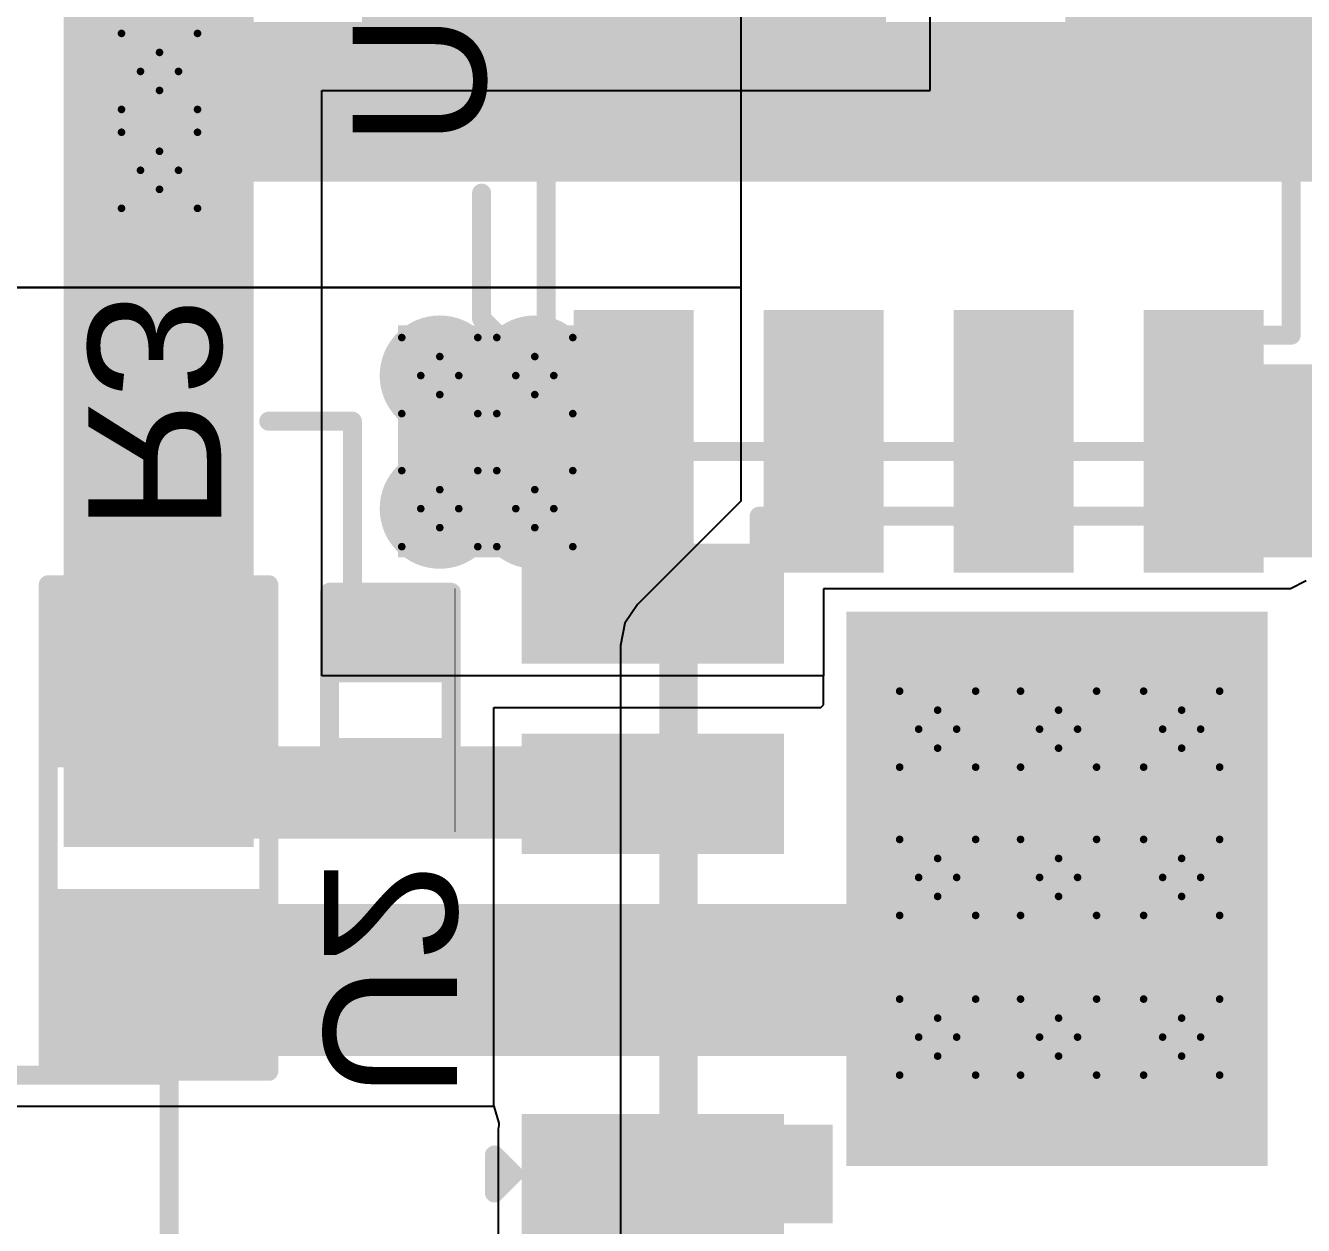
# Model space of a CAD drawing. Header units: inches. Extents: x -0.8 to 12, y -0.1 to 3.7.
# Drawn here: x 0.75 to 1.0862, y 0.7085 to 1.0241 of the extents above; entities that cross this region are included whole.
import ezdxf

# ---------------------------------------------------------------- set-up
doc = ezdxf.new("R2010")
doc.units = ezdxf.units.IN
doc.header["$MEASUREMENT"] = 0
for name, color, linetype in [('Bottom Layer', 5, 'Continuous'), ('Bottom Overlay', 54, 'Continuous'), ('Bottom Paste', 16, 'Continuous'), ('Bottom Solder', 6, 'Continuous'), ('Drill Drawing', 1, 'Continuous'), ('Top Layer', 1, 'Continuous'), ('Top Overlay', 2, 'Continuous'), ('Top Paste', 8, 'Continuous'), ('Top Solder', 216, 'Continuous'), ('Via Holes', 16, 'Continuous')]:
    doc.layers.add(name, color=color, linetype=linetype)
doc.styles.add('Arial', font='', dxfattribs={"height": 0.2})
doc.styles.get('Arial').set_extended_font_data('Arial')

# ---------------------------------------------------------------- blocks, each defined once
blk = doc.blocks.new('SOIC_8_3')
at = {"layer": 'Top Layer'}
for points in [[(-0.07579, 0.08681), (-0.07579, 0.06319), (-0.13681, 0.06319), (-0.13681, 0.08681)], [(0.13681, 0.08681), (0.13681, 0.06319), (0.07579, 0.06319), (0.07579, 0.08681)], [(-0.07579, 0.03681), (-0.07579, 0.01319), (-0.13681, 0.01319), (-0.13681, 0.03681)], [(0.13681, 0.03681), (0.13681, 0.01319), (0.07579, 0.01319), (0.07579, 0.03681)], [(-0.07579, -0.01319), (-0.07579, -0.03681), (-0.13681, -0.03681), (-0.13681, -0.01319)], [(0.13681, -0.01319), (0.13681, -0.03681), (0.07579, -0.03681), (0.07579, -0.01319)], [(-0.07579, -0.06319), (-0.07579, -0.08681), (-0.13681, -0.08681), (-0.13681, -0.06319)], [(0.13681, -0.06319), (0.13681, -0.08681), (0.07579, -0.08681), (0.07579, -0.06319)]]:
    blk.add_hatch(color=1, dxfattribs=at).paths.add_polyline_path(points)
at = {"layer": 'Top Overlay'}
blk.add_hatch(color=2, dxfattribs=at).paths.add_polyline_path([(-0.072, 0.06202), (-0.059, 0.06202), (-0.059, 0.08802), (-0.072, 0.08802)])
at = {"layer": 'Top Paste'}
for points in [[(-0.07579, 0.08681), (-0.07579, 0.06319), (-0.13681, 0.06319), (-0.13681, 0.08681)], [(0.13681, 0.08681), (0.13681, 0.06319), (0.07579, 0.06319), (0.07579, 0.08681)], [(-0.07579, 0.03681), (-0.07579, 0.01319), (-0.13681, 0.01319), (-0.13681, 0.03681)], [(0.13681, 0.03681), (0.13681, 0.01319), (0.07579, 0.01319), (0.07579, 0.03681)], [(-0.07579, -0.01319), (-0.07579, -0.03681), (-0.13681, -0.03681), (-0.13681, -0.01319)], [(0.13681, -0.01319), (0.13681, -0.03681), (0.07579, -0.03681), (0.07579, -0.01319)], [(-0.07579, -0.06319), (-0.07579, -0.08681), (-0.13681, -0.08681), (-0.13681, -0.06319)], [(0.13681, -0.06319), (0.13681, -0.08681), (0.07579, -0.08681), (0.07579, -0.06319)]]:
    blk.add_hatch(color=8, dxfattribs=at).paths.add_polyline_path(points)
at = {"layer": 'Top Solder'}
for points in [[(-0.07179, 0.09081), (-0.07179, 0.05919), (-0.14081, 0.05919), (-0.14081, 0.09081)], [(0.14081, 0.09081), (0.14081, 0.05919), (0.07179, 0.05919), (0.07179, 0.09081)], [(-0.07179, 0.04081), (-0.07179, 0.00919), (-0.14081, 0.00919), (-0.14081, 0.04081)], [(0.14081, 0.04081), (0.14081, 0.00919), (0.07179, 0.00919), (0.07179, 0.04081)], [(-0.07179, -0.00919), (-0.07179, -0.04081), (-0.14081, -0.04081), (-0.14081, -0.00919)], [(0.14081, -0.00919), (0.14081, -0.04081), (0.07179, -0.04081), (0.07179, -0.00919)], [(-0.07179, -0.05919), (-0.07179, -0.09081), (-0.14081, -0.09081), (-0.14081, -0.05919)], [(0.14081, -0.05919), (0.14081, -0.09081), (0.07179, -0.09081), (0.07179, -0.05919)]]:
    blk.add_hatch(color=216, dxfattribs=at).paths.add_polyline_path(points)
at = {"layer": 'Top Overlay', "const_width": 0.005}
for points in [[(0.07837, 0.098), (-0.07837, 0.098)], [(-0.07837, 0.091), (-0.07837, 0.098)], [(0.07837, 0.091), (0.07837, 0.098)], [(-0.148, 0.07), (-0.148, 0.08)], [(-0.143, 0.075), (-0.148, 0.08)], [(-0.148, 0.07), (-0.143, 0.075)], [(-0.07837, -0.098), (-0.07837, -0.091)], [(0.07837, -0.098), (0.07837, -0.091)], [(0.07837, -0.098), (-0.07837, -0.098)]]:
    blk.add_lwpolyline(points, dxfattribs=at)
at = {"layer": 'Top Overlay', "const_width": 0.0025}
for points in [[(-0.07962, 0.098, 1), (-0.07712, 0.098, 1)], [(-0.07962, 0.098, 1), (-0.07712, 0.098, 1)], [(0.07712, 0.098, 1), (0.07962, 0.098, 1)], [(0.07712, 0.098, 1), (0.07962, 0.098, 1)], [(-0.07962, 0.091, 1), (-0.07712, 0.091, 1)], [(0.07712, 0.091, 1), (0.07962, 0.091, 1)], [(-0.14925, 0.08, 1), (-0.14675, 0.08, 1)], [(-0.14925, 0.08, 1), (-0.14675, 0.08, 1)], [(-0.14425, 0.075, 1), (-0.14175, 0.075, 1)], [(-0.14425, 0.075, 1), (-0.14175, 0.075, 1)], [(-0.14925, 0.07, 1), (-0.14675, 0.07, 1)], [(-0.14925, 0.07, 1), (-0.14675, 0.07, 1)], [(-0.07962, -0.091, 1), (-0.07712, -0.091, 1)], [(0.07712, -0.091, 1), (0.07962, -0.091, 1)], [(-0.07962, -0.098, 1), (-0.07712, -0.098, 1)], [(-0.07962, -0.098, 1), (-0.07712, -0.098, 1)], [(0.07712, -0.098, 1), (0.07962, -0.098, 1)], [(0.07712, -0.098, 1), (0.07962, -0.098, 1)]]:
    blk.add_lwpolyline(points, format="xyb", close=True, dxfattribs=at)
blk = doc.blocks.new('VMMC0571J150MV_B_6')
at = {"layer": 'Bottom Layer'}
for points in [[(-0.02756, 0.01969), (-0.02756, -0.01969), (-0.15748, -0.01969), (-0.15748, 0.01969)], [(0.15748, 0.01969), (0.15748, -0.01969), (0.02756, -0.01969), (0.02756, 0.01969)]]:
    blk.add_hatch(color=5, dxfattribs=at).paths.add_polyline_path(points)
at = {"layer": 'Bottom Paste'}
for points in [[(-0.02756, 0.01969), (-0.02756, -0.01969), (-0.15748, -0.01969), (-0.15748, 0.01969)], [(0.15748, 0.01969), (0.15748, -0.01969), (0.02756, -0.01969), (0.02756, 0.01969)]]:
    blk.add_hatch(color=16, dxfattribs=at).paths.add_polyline_path(points)
at = {"layer": 'Bottom Solder'}
for points in [[(-0.02356, 0.02369), (-0.02356, -0.02369), (-0.16148, -0.02369), (-0.16148, 0.02369)], [(0.16148, 0.02369), (0.16148, -0.02369), (0.02356, -0.02369), (0.02356, 0.02369)]]:
    blk.add_hatch(color=6, dxfattribs=at).paths.add_polyline_path(points)
at = {"layer": 'Bottom Overlay', "const_width": 0.005}
for points in [[(-0.13, 0.097), (-0.095, 0.132)], [(-0.095, 0.132), (0.131, 0.132)], [(0.131, 0.053), (0.131, 0.132)], [(-0.13, 0.064), (-0.13, 0.097)], [(-0.14001, -0.05293), (-0.14001, -0.02931)], [(-0.15182, -0.04112), (-0.1282, -0.04112)], [(-0.14001, -0.05293), (-0.14001, -0.04112)], [(0.131, -0.132), (0.131, -0.053)], [(-0.13, -0.097), (-0.13, -0.064)], [(-0.13, -0.097), (-0.095, -0.132)], [(-0.095, -0.132), (0.131, -0.132)]]:
    blk.add_lwpolyline(points, dxfattribs=at)
at = {"layer": 'Bottom Overlay', "const_width": 0.0025}
for points in [[(-0.09625, 0.132, 1), (-0.09375, 0.132, 1)], [(-0.09625, 0.132, 1), (-0.09375, 0.132, 1)], [(0.12975, 0.132, 1), (0.13225, 0.132, 1)], [(0.12975, 0.132, 1), (0.13225, 0.132, 1)], [(-0.13125, 0.097, 1), (-0.12875, 0.097, 1)], [(-0.13125, 0.097, 1), (-0.12875, 0.097, 1)], [(-0.13125, 0.064, 1), (-0.12875, 0.064, 1)], [(0.12975, 0.053, 1), (0.13225, 0.053, 1)], [(-0.14126, -0.02931, 1), (-0.13876, -0.02931, 1)], [(-0.15307, -0.04112, 1), (-0.15057, -0.04112, 1)], [(-0.14126, -0.04112, 1), (-0.13876, -0.04112, 1)], [(-0.12945, -0.04112, 1), (-0.12695, -0.04112, 1)], [(-0.14126, -0.05293, 1), (-0.13876, -0.05293, 1)], [(-0.14126, -0.05293, 1), (-0.13876, -0.05293, 1)], [(0.12975, -0.053, 1), (0.13225, -0.053, 1)], [(-0.13125, -0.064, 1), (-0.12875, -0.064, 1)], [(-0.13125, -0.097, 1), (-0.12875, -0.097, 1)], [(-0.13125, -0.097, 1), (-0.12875, -0.097, 1)], [(-0.09625, -0.132, 1), (-0.09375, -0.132, 1)], [(-0.09625, -0.132, 1), (-0.09375, -0.132, 1)], [(0.12975, -0.132, 1), (0.13225, -0.132, 1)], [(0.12975, -0.132, 1), (0.13225, -0.132, 1)]]:
    blk.add_lwpolyline(points, format="xyb", close=True, dxfattribs=at)
blk = doc.blocks.new('8_SOIC_EP_B_19')
at = {"layer": 'Bottom Layer'}
for points in [[(-0.13681, 0.06319), (-0.13681, 0.08681), (-0.07579, 0.08681), (-0.07579, 0.06319)], [(0.07579, 0.06319), (0.07579, 0.08681), (0.13681, 0.08681), (0.13681, 0.06319)], [(-0.05144, -0.06894), (-0.05144, 0.06894), (0.05144, 0.06894), (0.05144, -0.06894)], [(-0.13681, 0.01319), (-0.13681, 0.03681), (-0.07579, 0.03681), (-0.07579, 0.01319)], [(0.07579, 0.01319), (0.07579, 0.03681), (0.13681, 0.03681), (0.13681, 0.01319)], [(-0.13681, -0.03681), (-0.13681, -0.01319), (-0.07579, -0.01319), (-0.07579, -0.03681)], [(0.07579, -0.03681), (0.07579, -0.01319), (0.13681, -0.01319), (0.13681, -0.03681)], [(-0.13681, -0.08681), (-0.13681, -0.06319), (-0.07579, -0.06319), (-0.07579, -0.08681)], [(0.07579, -0.08681), (0.07579, -0.06319), (0.13681, -0.06319), (0.13681, -0.08681)]]:
    blk.add_hatch(color=5, dxfattribs=at).paths.add_polyline_path(points)
at = {"layer": 'Bottom Overlay'}
blk.add_hatch(color=54, dxfattribs=at).paths.add_polyline_path([(-0.072, -0.088), (-0.059, -0.088), (-0.059, -0.062), (-0.072, -0.062)])
at = {"layer": 'Bottom Paste'}
for points in [[(-0.13681, 0.06319), (-0.13681, 0.08681), (-0.07579, 0.08681), (-0.07579, 0.06319)], [(0.07579, 0.06319), (0.07579, 0.08681), (0.13681, 0.08681), (0.13681, 0.06319)], [(-0.05144, -0.06894), (-0.05144, 0.06894), (0.05144, 0.06894), (0.05144, -0.06894)], [(-0.13681, 0.01319), (-0.13681, 0.03681), (-0.07579, 0.03681), (-0.07579, 0.01319)], [(0.07579, 0.01319), (0.07579, 0.03681), (0.13681, 0.03681), (0.13681, 0.01319)], [(-0.13681, -0.03681), (-0.13681, -0.01319), (-0.07579, -0.01319), (-0.07579, -0.03681)], [(0.07579, -0.03681), (0.07579, -0.01319), (0.13681, -0.01319), (0.13681, -0.03681)], [(-0.13681, -0.08681), (-0.13681, -0.06319), (-0.07579, -0.06319), (-0.07579, -0.08681)], [(0.07579, -0.08681), (0.07579, -0.06319), (0.13681, -0.06319), (0.13681, -0.08681)]]:
    blk.add_hatch(color=16, dxfattribs=at).paths.add_polyline_path(points)
at = {"layer": 'Bottom Solder'}
for points in [[(-0.14081, 0.05919), (-0.14081, 0.09081), (-0.07179, 0.09081), (-0.07179, 0.05919)], [(0.07179, 0.05919), (0.07179, 0.09081), (0.14081, 0.09081), (0.14081, 0.05919)], [(-0.05544, -0.07294), (-0.05544, 0.07294), (0.05544, 0.07294), (0.05544, -0.07294)], [(-0.14081, 0.00919), (-0.14081, 0.04081), (-0.07179, 0.04081), (-0.07179, 0.00919)], [(0.07179, 0.00919), (0.07179, 0.04081), (0.14081, 0.04081), (0.14081, 0.00919)], [(-0.14081, -0.04081), (-0.14081, -0.00919), (-0.07179, -0.00919), (-0.07179, -0.04081)], [(0.07179, -0.04081), (0.07179, -0.00919), (0.14081, -0.00919), (0.14081, -0.04081)], [(-0.14081, -0.09081), (-0.14081, -0.05919), (-0.07179, -0.05919), (-0.07179, -0.09081)], [(0.07179, -0.09081), (0.07179, -0.05919), (0.14081, -0.05919), (0.14081, -0.09081)]]:
    blk.add_hatch(color=6, dxfattribs=at).paths.add_polyline_path(points)
at = {"layer": 'Bottom Overlay', "const_width": 0.005}
for points in [[(-0.07837, 0.098), (0.07837, 0.098)], [(-0.07837, 0.091), (-0.07837, 0.098)], [(0.07837, 0.091), (0.07837, 0.098)], [(-0.148, -0.08), (-0.148, -0.07)], [(-0.148, -0.07), (-0.143, -0.075)], [(-0.148, -0.08), (-0.143, -0.075)], [(-0.07837, -0.098), (-0.07837, -0.091)], [(0.07837, -0.098), (0.07837, -0.091)], [(-0.07837, -0.098), (0.07837, -0.098)]]:
    blk.add_lwpolyline(points, dxfattribs=at)
at = {"layer": 'Bottom Overlay', "const_width": 0.0025}
for points in [[(-0.07962, 0.098, 1), (-0.07712, 0.098, 1)], [(-0.07962, 0.098, 1), (-0.07712, 0.098, 1)], [(0.07712, 0.098, 1), (0.07962, 0.098, 1)], [(0.07712, 0.098, 1), (0.07962, 0.098, 1)], [(-0.07962, 0.091, 1), (-0.07712, 0.091, 1)], [(0.07712, 0.091, 1), (0.07962, 0.091, 1)], [(-0.14925, -0.07, 1), (-0.14675, -0.07, 1)], [(-0.14925, -0.07, 1), (-0.14675, -0.07, 1)], [(-0.14425, -0.075, 1), (-0.14175, -0.075, 1)], [(-0.14425, -0.075, 1), (-0.14175, -0.075, 1)], [(-0.14925, -0.08, 1), (-0.14675, -0.08, 1)], [(-0.14925, -0.08, 1), (-0.14675, -0.08, 1)], [(-0.07962, -0.091, 1), (-0.07712, -0.091, 1)], [(0.07712, -0.091, 1), (0.07962, -0.091, 1)], [(-0.07962, -0.098, 1), (-0.07712, -0.098, 1)], [(-0.07962, -0.098, 1), (-0.07712, -0.098, 1)], [(0.07712, -0.098, 1), (0.07962, -0.098, 1)], [(0.07712, -0.098, 1), (0.07962, -0.098, 1)]]:
    blk.add_lwpolyline(points, format="xyb", close=True, dxfattribs=at)
blk = doc.blocks.new('RES_0805_B_48')
at = {"layer": 'Bottom Layer'}
for points in [[(-0.06, 0.025), (-0.02, 0.025), (-0.02, -0.025), (-0.06, -0.025)], [(0.02, 0.025), (0.06, 0.025), (0.06, -0.025), (0.02, -0.025)]]:
    blk.add_hatch(color=5, dxfattribs=at).paths.add_polyline_path(points)
at = {"layer": 'Bottom Paste'}
for points in [[(-0.06, 0.025), (-0.02, 0.025), (-0.02, -0.025), (-0.06, -0.025)], [(0.02, 0.025), (0.06, 0.025), (0.06, -0.025), (0.02, -0.025)]]:
    blk.add_hatch(color=16, dxfattribs=at).paths.add_polyline_path(points)
at = {"layer": 'Bottom Solder'}
for points in [[(-0.064, 0.029), (-0.016, 0.029), (-0.016, -0.029), (-0.064, -0.029)], [(0.016, 0.029), (0.064, 0.029), (0.064, -0.029), (0.016, -0.029)]]:
    blk.add_hatch(color=6, dxfattribs=at).paths.add_polyline_path(points)
at = {"layer": 'Bottom Overlay', "const_width": 0.005}
for points in [[(-0.064, 0.029), (0.064, 0.029)], [(-0.064, 0.029), (-0.064, -0.029)], [(0.064, 0.029), (0.064, -0.029)], [(-0.064, -0.029), (0.064, -0.029)]]:
    blk.add_lwpolyline(points, dxfattribs=at)
at = {"layer": 'Bottom Overlay', "const_width": 0.0025}
for points in [[(-0.06525, 0.029, 1), (-0.06275, 0.029, 1)], [(-0.06525, 0.029, 1), (-0.06275, 0.029, 1)], [(0.06275, 0.029, 1), (0.06525, 0.029, 1)], [(0.06275, 0.029, 1), (0.06525, 0.029, 1)], [(-0.06525, -0.029, 1), (-0.06275, -0.029, 1)], [(-0.06525, -0.029, 1), (-0.06275, -0.029, 1)], [(0.06275, -0.029, 1), (0.06525, -0.029, 1)], [(0.06275, -0.029, 1), (0.06525, -0.029, 1)]]:
    blk.add_lwpolyline(points, format="xyb", close=True, dxfattribs=at)
blk = doc.blocks.new('RES_0402_B_49')
at = {"layer": 'Bottom Layer'}
for points in [[(-0.0095, 0.0125), (-0.0095, -0.0125), (-0.0275, -0.0125), (-0.0275, 0.0125)], [(0.0275, 0.0125), (0.0275, -0.0125), (0.0095, -0.0125), (0.0095, 0.0125)]]:
    blk.add_hatch(color=5, dxfattribs=at).paths.add_polyline_path(points)
at = {"layer": 'Bottom Paste'}
for points in [[(-0.0095, 0.0125), (-0.0095, -0.0125), (-0.0275, -0.0125), (-0.0275, 0.0125)], [(0.0275, 0.0125), (0.0275, -0.0125), (0.0095, -0.0125), (0.0095, 0.0125)]]:
    blk.add_hatch(color=16, dxfattribs=at).paths.add_polyline_path(points)
at = {"layer": 'Bottom Solder'}
for points in [[(-0.00733, 0.01467), (-0.00733, -0.01467), (-0.02967, -0.01467), (-0.02967, 0.01467)], [(0.02967, 0.01467), (0.02967, -0.01467), (0.00733, -0.01467), (0.00733, 0.01467)]]:
    blk.add_hatch(color=6, dxfattribs=at).paths.add_polyline_path(points)
at = {"layer": 'Bottom Overlay'}
for points, const_width in [([(-0.031, -0.016), (-0.031, 0.016)], 0.005), ([(0.031, 0.016), (-0.031, 0.016)], 0.005), ([(0.032, 0.017), (-0.032, 0.017)], 0.000127), ([(0.031, -0.016), (0.031, 0.016)], 0.005), ([(0.031, -0.016), (-0.031, -0.016)], 0.005)]:
    blk.add_lwpolyline(points, dxfattribs=dict(at, const_width=const_width))
for points, const_width in [([(-0.03225, 0.016, 1), (-0.02975, 0.016, 1)], 0.0025), ([(-0.03225, 0.016, 1), (-0.02975, 0.016, 1)], 0.0025), ([(-0.03203, 0.017, 1), (-0.03197, 0.017, 1)], 0.0000635), ([(0.02975, 0.016, 1), (0.03225, 0.016, 1)], 0.0025), ([(0.02975, 0.016, 1), (0.03225, 0.016, 1)], 0.0025), ([(0.03197, 0.017, 1), (0.03203, 0.017, 1)], 0.0000635), ([(-0.03225, -0.016, 1), (-0.02975, -0.016, 1)], 0.0025), ([(-0.03225, -0.016, 1), (-0.02975, -0.016, 1)], 0.0025), ([(0.02975, -0.016, 1), (0.03225, -0.016, 1)], 0.0025), ([(0.02975, -0.016, 1), (0.03225, -0.016, 1)], 0.0025)]:
    blk.add_lwpolyline(points, format="xyb", close=True, dxfattribs=dict(at, const_width=const_width))

msp = doc.modelspace()

# ---------------------------------------------------------------- hatches: boundary and pattern name
at = {"layer": 'Bottom Layer'}
for points in [[(0.76, 0.808), (0.81, 0.808), (0.81, 1.101), (0.76, 1.101)], [(0.76, 0.81019), (0.9456, 0.81019), (0.9456, 0.8345), (0.76, 0.8345)], [(0.76, 0.753), (1.07283, 0.753), (1.07283, 0.793), (0.76, 0.793)], [(0.88458, 0.51776), (0.9456, 0.51776), (0.9456, 0.73381), (0.88458, 0.73381)]]:
    msp.add_hatch(color=5, dxfattribs=at).paths.add_polyline_path(points)
h = msp.add_hatch(color=5, dxfattribs=at)
edge = h.paths.add_edge_path()
edge.add_arc((0.78526, 1.012), 0.01181, 0, 360)
h = msp.add_hatch(color=5, dxfattribs=at)
edge = h.paths.add_edge_path()
edge.add_arc((0.78526, 0.986), 0.01181, 0, 360)
h = msp.add_hatch(color=5, dxfattribs=at)
edge = h.paths.add_edge_path()
edge.add_arc((0.859, 0.932), 0.01181, 0, 360)
h = msp.add_hatch(color=5, dxfattribs=at)
edge = h.paths.add_edge_path()
edge.add_arc((0.884, 0.932), 0.01181, 0, 360)
h = msp.add_hatch(color=5, dxfattribs=at)
edge = h.paths.add_edge_path()
edge.add_arc((0.859, 0.897), 0.01181, 0, 360)
h = msp.add_hatch(color=5, dxfattribs=at)
edge = h.paths.add_edge_path()
edge.add_arc((0.884, 0.897), 0.01181, 0, 360)
h = msp.add_hatch(color=5, dxfattribs=at)
edge = h.paths.add_edge_path()
edge.add_arc((0.99, 0.839), 0.01181, 0, 360)
h = msp.add_hatch(color=5, dxfattribs=at)
edge = h.paths.add_edge_path()
edge.add_arc((1.02181, 0.839), 0.01181, 0, 360)
h = msp.add_hatch(color=5, dxfattribs=at)
edge = h.paths.add_edge_path()
edge.add_arc((1.05419, 0.839), 0.01181, 0, 360)
h = msp.add_hatch(color=5, dxfattribs=at)
edge = h.paths.add_edge_path()
edge.add_arc((0.99, 0.8), 0.01181, 0, 360)
h = msp.add_hatch(color=5, dxfattribs=at)
edge = h.paths.add_edge_path()
edge.add_arc((1.02181, 0.8), 0.01181, 0, 360)
h = msp.add_hatch(color=5, dxfattribs=at)
edge = h.paths.add_edge_path()
edge.add_arc((1.05419, 0.8), 0.01181, 0, 360)
h = msp.add_hatch(color=5, dxfattribs=at)
edge = h.paths.add_edge_path()
edge.add_arc((0.99, 0.758), 0.01181, 0, 360)
h = msp.add_hatch(color=5, dxfattribs=at)
edge = h.paths.add_edge_path()
edge.add_arc((1.02181, 0.758), 0.01181, 0, 360)
h = msp.add_hatch(color=5, dxfattribs=at)
edge = h.paths.add_edge_path()
edge.add_arc((1.05419, 0.758), 0.01181, 0, 360)
at = {"layer": 'Bottom Solder'}
h = msp.add_hatch(color=6, dxfattribs=at)
edge = h.paths.add_edge_path()
edge.add_arc((0.78526, 1.012), 0.01581, 0, 360)
h = msp.add_hatch(color=6, dxfattribs=at)
edge = h.paths.add_edge_path()
edge.add_arc((0.78526, 0.986), 0.01581, 0, 360)
h = msp.add_hatch(color=6, dxfattribs=at)
edge = h.paths.add_edge_path()
edge.add_arc((0.859, 0.932), 0.01581, 0, 360)
h = msp.add_hatch(color=6, dxfattribs=at)
edge = h.paths.add_edge_path()
edge.add_arc((0.884, 0.932), 0.01581, 0, 360)
h = msp.add_hatch(color=6, dxfattribs=at)
edge = h.paths.add_edge_path()
edge.add_arc((0.859, 0.897), 0.01581, 0, 360)
h = msp.add_hatch(color=6, dxfattribs=at)
edge = h.paths.add_edge_path()
edge.add_arc((0.884, 0.897), 0.01581, 0, 360)
h = msp.add_hatch(color=6, dxfattribs=at)
edge = h.paths.add_edge_path()
edge.add_arc((0.99, 0.839), 0.01581, 0, 360)
h = msp.add_hatch(color=6, dxfattribs=at)
edge = h.paths.add_edge_path()
edge.add_arc((1.02181, 0.839), 0.01581, 0, 360)
h = msp.add_hatch(color=6, dxfattribs=at)
edge = h.paths.add_edge_path()
edge.add_arc((1.05419, 0.839), 0.01581, 0, 360)
h = msp.add_hatch(color=6, dxfattribs=at)
edge = h.paths.add_edge_path()
edge.add_arc((0.99, 0.8), 0.01581, 0, 360)
h = msp.add_hatch(color=6, dxfattribs=at)
edge = h.paths.add_edge_path()
edge.add_arc((1.02181, 0.8), 0.01581, 0, 360)
h = msp.add_hatch(color=6, dxfattribs=at)
edge = h.paths.add_edge_path()
edge.add_arc((1.05419, 0.8), 0.01581, 0, 360)
h = msp.add_hatch(color=6, dxfattribs=at)
edge = h.paths.add_edge_path()
edge.add_arc((0.99, 0.758), 0.01581, 0, 360)
h = msp.add_hatch(color=6, dxfattribs=at)
edge = h.paths.add_edge_path()
edge.add_arc((1.02181, 0.758), 0.01581, 0, 360)
h = msp.add_hatch(color=6, dxfattribs=at)
edge = h.paths.add_edge_path()
edge.add_arc((1.05419, 0.758), 0.01581, 0, 360)
at = {"layer": 'Top Layer'}
for points in [[(0.7603, 0.967), (0.81, 0.967), (0.81, 1.025), (0.7603, 1.025)], [(0.7603, 0.983), (1.22246, 0.983), (1.22246, 1.025), (0.7603, 1.025)], [(0.848, 0.88419), (0.92181, 0.88419), (0.92181, 0.94521), (0.848, 0.94521)], [(1.04819, 0.88419), (1.22246, 0.88419), (1.22246, 0.935), (1.04819, 0.935)], [(0.96995, 0.72806), (1.07283, 0.72806), (1.07283, 0.86594), (0.96995, 0.86594)]]:
    msp.add_hatch(color=1, dxfattribs=at).paths.add_polyline_path(points)
h = msp.add_hatch(color=1, dxfattribs=at)
edge = h.paths.add_edge_path()
edge.add_arc((0.78526, 1.012), 0.01181, 0, 360)
h = msp.add_hatch(color=1, dxfattribs=at)
edge = h.paths.add_edge_path()
edge.add_arc((0.78526, 0.986), 0.01181, 0, 360)
h = msp.add_hatch(color=1, dxfattribs=at)
edge = h.paths.add_edge_path()
edge.add_arc((0.859, 0.932), 0.01181, 0, 360)
h = msp.add_hatch(color=1, dxfattribs=at)
edge = h.paths.add_edge_path()
edge.add_arc((0.884, 0.932), 0.01181, 0, 360)
h = msp.add_hatch(color=1, dxfattribs=at)
edge = h.paths.add_edge_path()
edge.add_arc((0.859, 0.897), 0.01181, 0, 360)
h = msp.add_hatch(color=1, dxfattribs=at)
edge = h.paths.add_edge_path()
edge.add_arc((0.884, 0.897), 0.01181, 0, 360)
h = msp.add_hatch(color=1, dxfattribs=at)
edge = h.paths.add_edge_path()
edge.add_arc((0.99, 0.839), 0.01181, 0, 360)
h = msp.add_hatch(color=1, dxfattribs=at)
edge = h.paths.add_edge_path()
edge.add_arc((1.02181, 0.839), 0.01181, 0, 360)
h = msp.add_hatch(color=1, dxfattribs=at)
edge = h.paths.add_edge_path()
edge.add_arc((1.05419, 0.839), 0.01181, 0, 360)
h = msp.add_hatch(color=1, dxfattribs=at)
edge = h.paths.add_edge_path()
edge.add_arc((0.99, 0.8), 0.01181, 0, 360)
h = msp.add_hatch(color=1, dxfattribs=at)
edge = h.paths.add_edge_path()
edge.add_arc((1.02181, 0.8), 0.01181, 0, 360)
h = msp.add_hatch(color=1, dxfattribs=at)
edge = h.paths.add_edge_path()
edge.add_arc((1.05419, 0.8), 0.01181, 0, 360)
h = msp.add_hatch(color=1, dxfattribs=at)
edge = h.paths.add_edge_path()
edge.add_arc((0.99, 0.758), 0.01181, 0, 360)
h = msp.add_hatch(color=1, dxfattribs=at)
edge = h.paths.add_edge_path()
edge.add_arc((1.02181, 0.758), 0.01181, 0, 360)
h = msp.add_hatch(color=1, dxfattribs=at)
edge = h.paths.add_edge_path()
edge.add_arc((1.05419, 0.758), 0.01181, 0, 360)
at = {"layer": 'Top Solder'}
h = msp.add_hatch(color=216, dxfattribs=at)
edge = h.paths.add_edge_path()
edge.add_arc((0.78526, 1.012), 0.01581, 0, 360)
h = msp.add_hatch(color=216, dxfattribs=at)
edge = h.paths.add_edge_path()
edge.add_arc((0.78526, 0.986), 0.01581, 0, 360)
h = msp.add_hatch(color=216, dxfattribs=at)
edge = h.paths.add_edge_path()
edge.add_arc((0.859, 0.932), 0.01581, 0, 360)
h = msp.add_hatch(color=216, dxfattribs=at)
edge = h.paths.add_edge_path()
edge.add_arc((0.884, 0.932), 0.01581, 0, 360)
h = msp.add_hatch(color=216, dxfattribs=at)
edge = h.paths.add_edge_path()
edge.add_arc((0.859, 0.897), 0.01581, 0, 360)
h = msp.add_hatch(color=216, dxfattribs=at)
edge = h.paths.add_edge_path()
edge.add_arc((0.884, 0.897), 0.01581, 0, 360)
h = msp.add_hatch(color=216, dxfattribs=at)
edge = h.paths.add_edge_path()
edge.add_arc((0.99, 0.839), 0.01581, 0, 360)
h = msp.add_hatch(color=216, dxfattribs=at)
edge = h.paths.add_edge_path()
edge.add_arc((1.02181, 0.839), 0.01581, 0, 360)
h = msp.add_hatch(color=216, dxfattribs=at)
edge = h.paths.add_edge_path()
edge.add_arc((1.05419, 0.839), 0.01581, 0, 360)
h = msp.add_hatch(color=216, dxfattribs=at)
edge = h.paths.add_edge_path()
edge.add_arc((0.99, 0.8), 0.01581, 0, 360)
h = msp.add_hatch(color=216, dxfattribs=at)
edge = h.paths.add_edge_path()
edge.add_arc((1.02181, 0.8), 0.01581, 0, 360)
h = msp.add_hatch(color=216, dxfattribs=at)
edge = h.paths.add_edge_path()
edge.add_arc((1.05419, 0.8), 0.01581, 0, 360)
h = msp.add_hatch(color=216, dxfattribs=at)
edge = h.paths.add_edge_path()
edge.add_arc((0.99, 0.758), 0.01581, 0, 360)
h = msp.add_hatch(color=216, dxfattribs=at)
edge = h.paths.add_edge_path()
edge.add_arc((1.02181, 0.758), 0.01581, 0, 360)
h = msp.add_hatch(color=216, dxfattribs=at)
edge = h.paths.add_edge_path()
edge.add_arc((1.05419, 0.758), 0.01581, 0, 360)
at = {"layer": 'Via Holes'}
h = msp.add_hatch(color=7, dxfattribs=at)
edge = h.paths.add_edge_path()
edge.add_arc((0.78526, 1.012), 0.00591, 0, 360)
h = msp.add_hatch(color=7, dxfattribs=at)
edge = h.paths.add_edge_path()
edge.add_arc((0.78526, 0.986), 0.00591, 0, 360)
h = msp.add_hatch(color=7, dxfattribs=at)
edge = h.paths.add_edge_path()
edge.add_arc((0.859, 0.932), 0.00591, 0, 360)
h = msp.add_hatch(color=7, dxfattribs=at)
edge = h.paths.add_edge_path()
edge.add_arc((0.884, 0.932), 0.00591, 0, 360)
h = msp.add_hatch(color=7, dxfattribs=at)
edge = h.paths.add_edge_path()
edge.add_arc((0.859, 0.897), 0.00591, 0, 360)
h = msp.add_hatch(color=7, dxfattribs=at)
edge = h.paths.add_edge_path()
edge.add_arc((0.884, 0.897), 0.00591, 0, 360)
h = msp.add_hatch(color=7, dxfattribs=at)
edge = h.paths.add_edge_path()
edge.add_arc((0.99, 0.839), 0.00591, 0, 360)
h = msp.add_hatch(color=7, dxfattribs=at)
edge = h.paths.add_edge_path()
edge.add_arc((1.02181, 0.839), 0.00591, 0, 360)
h = msp.add_hatch(color=7, dxfattribs=at)
edge = h.paths.add_edge_path()
edge.add_arc((1.05419, 0.839), 0.00591, 0, 360)
h = msp.add_hatch(color=7, dxfattribs=at)
edge = h.paths.add_edge_path()
edge.add_arc((0.99, 0.8), 0.00591, 0, 360)
h = msp.add_hatch(color=7, dxfattribs=at)
edge = h.paths.add_edge_path()
edge.add_arc((1.02181, 0.8), 0.00591, 0, 360)
h = msp.add_hatch(color=7, dxfattribs=at)
edge = h.paths.add_edge_path()
edge.add_arc((1.05419, 0.8), 0.00591, 0, 360)
h = msp.add_hatch(color=7, dxfattribs=at)
edge = h.paths.add_edge_path()
edge.add_arc((0.99, 0.758), 0.00591, 0, 360)
h = msp.add_hatch(color=7, dxfattribs=at)
edge = h.paths.add_edge_path()
edge.add_arc((1.02181, 0.758), 0.00591, 0, 360)
h = msp.add_hatch(color=7, dxfattribs=at)
edge = h.paths.add_edge_path()
edge.add_arc((1.05419, 0.758), 0.00591, 0, 360)

# ---------------------------------------------------------------- linework, layer by layer
at = {"layer": 'Bottom Layer'}
for p, q in [((0.988, 1.007), (0.988, 1.14)), ((0.988, 1.007), (0.988, 1.14)), ((0.828, 0.853), (0.828, 1.007)), ((0.828, 1.007), (0.988, 1.007)), ((0.828, 0.853), (0.828, 1.007)), ((0.828, 1.007), (0.988, 1.007)), ((1.08698, 0.87798), (1.08283, 0.87594)), ((1.08283, 0.87594), (0.95995, 0.87594)), ((0.95995, 0.87594), (0.95995, 0.853)), ((0.95995, 0.853), (0.828, 0.853)), ((0.95995, 0.853), (0.828, 0.853)), ((0.95995, 0.84538), (0.95995, 0.853)), ((0.87324, 0.7398), (0.87324, 0.8447)), ((0.87324, 0.8447), (0.95927, 0.8447)), ((0.95927, 0.8447), (0.95995, 0.84538)), ((0.742, 0.7398), (0.87324, 0.7398)), ((0.742, 0.7398), (0.87324, 0.7398)), ((0.87324, 0.7398), (0.87458, 0.73535)), ((0.87458, 0.7348), (0.87438, 0.73381)), ((0.87438, 0.73381), (0.87438, 0.51776)), ((0.87458, 0.73535), (0.87458, 0.7348))]:
    msp.add_line(p, q, dxfattribs=at)
at = {"layer": 'Bottom Overlay', "const_width": 0.005}
for points in [[(0.814, 0.92), (0.836, 0.92)], [(0.836, 0.87685), (0.836, 0.92)]]:
    msp.add_lwpolyline(points, dxfattribs=at)
at = {"layer": 'Bottom Overlay', "const_width": 0.0025}
for points in [[(0.81275, 0.92, 1), (0.81525, 0.92, 1)], [(0.83475, 0.92, 1), (0.83725, 0.92, 1)], [(0.83475, 0.92, 1), (0.83725, 0.92, 1)], [(0.83475, 0.87685, 1), (0.83725, 0.87685, 1)]]:
    msp.add_lwpolyline(points, format="xyb", close=True, dxfattribs=at)
at = {"layer": 'Drill Drawing', "const_width": 0.002}
for points in [[(0.77526, 1.022), (0.78526, 1.017)], [(0.77526, 1.022), (0.78026, 1.012)], [(0.78526, 1.017), (0.79526, 1.022)], [(0.79026, 1.012), (0.79526, 1.022)], [(0.77526, 1.002), (0.78026, 1.012)], [(0.79026, 1.012), (0.79526, 1.002)], [(0.77526, 1.002), (0.78526, 1.007)], [(0.78526, 1.007), (0.79526, 1.002)], [(0.77526, 0.996), (0.78526, 0.991)], [(0.77526, 0.996), (0.78026, 0.986)], [(0.78526, 0.991), (0.79526, 0.996)], [(0.79026, 0.986), (0.79526, 0.996)], [(0.77526, 0.976), (0.78026, 0.986)], [(0.79026, 0.986), (0.79526, 0.976)], [(0.77526, 0.976), (0.78526, 0.981)], [(0.78526, 0.981), (0.79526, 0.976)], [(0.849, 0.942), (0.859, 0.937)], [(0.849, 0.942), (0.854, 0.932)], [(0.859, 0.937), (0.869, 0.942)], [(0.864, 0.932), (0.869, 0.942)], [(0.874, 0.942), (0.884, 0.937)], [(0.874, 0.942), (0.879, 0.932)], [(0.884, 0.937), (0.894, 0.942)], [(0.889, 0.932), (0.894, 0.942)], [(0.849, 0.922), (0.854, 0.932)], [(0.864, 0.932), (0.869, 0.922)], [(0.874, 0.922), (0.879, 0.932)], [(0.889, 0.932), (0.894, 0.922)], [(0.849, 0.922), (0.859, 0.927)], [(0.859, 0.927), (0.869, 0.922)], [(0.874, 0.922), (0.884, 0.927)], [(0.884, 0.927), (0.894, 0.922)], [(0.849, 0.907), (0.859, 0.902)], [(0.849, 0.907), (0.854, 0.897)], [(0.859, 0.902), (0.869, 0.907)], [(0.864, 0.897), (0.869, 0.907)], [(0.874, 0.907), (0.884, 0.902)], [(0.874, 0.907), (0.879, 0.897)], [(0.884, 0.902), (0.894, 0.907)], [(0.889, 0.897), (0.894, 0.907)], [(0.849, 0.887), (0.854, 0.897)], [(0.864, 0.897), (0.869, 0.887)], [(0.874, 0.887), (0.879, 0.897)], [(0.889, 0.897), (0.894, 0.887)], [(0.849, 0.887), (0.859, 0.892)], [(0.859, 0.892), (0.869, 0.887)], [(0.874, 0.887), (0.884, 0.892)], [(0.884, 0.892), (0.894, 0.887)], [(0.98, 0.849), (0.99, 0.844)], [(0.98, 0.849), (0.985, 0.839)], [(0.99, 0.844), (1, 0.849)], [(0.995, 0.839), (1, 0.849)], [(1.01181, 0.849), (1.02181, 0.844)], [(1.01181, 0.849), (1.01681, 0.839)], [(1.02181, 0.844), (1.03181, 0.849)], [(1.02681, 0.839), (1.03181, 0.849)], [(1.04419, 0.849), (1.05419, 0.844)], [(1.04419, 0.849), (1.04919, 0.839)], [(1.05419, 0.844), (1.06419, 0.849)], [(1.05919, 0.839), (1.06419, 0.849)], [(0.98, 0.829), (0.985, 0.839)], [(0.995, 0.839), (1, 0.829)], [(1.01181, 0.829), (1.01681, 0.839)], [(1.02681, 0.839), (1.03181, 0.829)], [(1.04419, 0.829), (1.04919, 0.839)], [(1.05919, 0.839), (1.06419, 0.829)], [(0.98, 0.829), (0.99, 0.834)], [(0.99, 0.834), (1, 0.829)], [(1.01181, 0.829), (1.02181, 0.834)], [(1.02181, 0.834), (1.03181, 0.829)], [(1.04419, 0.829), (1.05419, 0.834)], [(1.05419, 0.834), (1.06419, 0.829)], [(0.98, 0.81), (0.99, 0.805)], [(0.98, 0.81), (0.985, 0.8)], [(0.99, 0.805), (1, 0.81)], [(0.995, 0.8), (1, 0.81)], [(1.01181, 0.81), (1.02181, 0.805)], [(1.01181, 0.81), (1.01681, 0.8)], [(1.02181, 0.805), (1.03181, 0.81)], [(1.02681, 0.8), (1.03181, 0.81)], [(1.04419, 0.81), (1.05419, 0.805)], [(1.04419, 0.81), (1.04919, 0.8)], [(1.05419, 0.805), (1.06419, 0.81)], [(1.05919, 0.8), (1.06419, 0.81)], [(0.98, 0.79), (0.985, 0.8)], [(0.995, 0.8), (1, 0.79)], [(1.01181, 0.79), (1.01681, 0.8)], [(1.02681, 0.8), (1.03181, 0.79)], [(1.04419, 0.79), (1.04919, 0.8)], [(1.05919, 0.8), (1.06419, 0.79)], [(0.98, 0.79), (0.99, 0.795)], [(0.99, 0.795), (1, 0.79)], [(1.01181, 0.79), (1.02181, 0.795)], [(1.02181, 0.795), (1.03181, 0.79)], [(1.04419, 0.79), (1.05419, 0.795)], [(1.05419, 0.795), (1.06419, 0.79)], [(0.98, 0.768), (0.99, 0.763)], [(0.98, 0.768), (0.985, 0.758)], [(0.99, 0.763), (1, 0.768)], [(0.995, 0.758), (1, 0.768)], [(1.01181, 0.768), (1.02181, 0.763)], [(1.01181, 0.768), (1.01681, 0.758)], [(1.02181, 0.763), (1.03181, 0.768)], [(1.02681, 0.758), (1.03181, 0.768)], [(1.04419, 0.768), (1.05419, 0.763)], [(1.04419, 0.768), (1.04919, 0.758)], [(1.05419, 0.763), (1.06419, 0.768)], [(1.05919, 0.758), (1.06419, 0.768)], [(0.98, 0.748), (0.985, 0.758)], [(0.995, 0.758), (1, 0.748)], [(1.01181, 0.748), (1.01681, 0.758)], [(1.02681, 0.758), (1.03181, 0.748)], [(1.04419, 0.748), (1.04919, 0.758)], [(1.05919, 0.758), (1.06419, 0.748)], [(0.98, 0.748), (0.99, 0.753)], [(0.99, 0.753), (1, 0.748)], [(1.01181, 0.748), (1.02181, 0.753)], [(1.02181, 0.753), (1.03181, 0.748)], [(1.04419, 0.748), (1.05419, 0.753)], [(1.05419, 0.753), (1.06419, 0.748)]]:
    msp.add_lwpolyline(points, dxfattribs=at)
at = {"layer": 'Drill Drawing', "const_width": 0.001}
for points in [[(0.77476, 1.022, 1), (0.77576, 1.022, 1)], [(0.77476, 1.022, 1), (0.77576, 1.022, 1)], [(0.79476, 1.022, 1), (0.79576, 1.022, 1)], [(0.79476, 1.022, 1), (0.79576, 1.022, 1)], [(0.78476, 1.017, 1), (0.78576, 1.017, 1)], [(0.78476, 1.017, 1), (0.78576, 1.017, 1)], [(0.77976, 1.012, 1), (0.78076, 1.012, 1)], [(0.77976, 1.012, 1), (0.78076, 1.012, 1)], [(0.78976, 1.012, 1), (0.79076, 1.012, 1)], [(0.78976, 1.012, 1), (0.79076, 1.012, 1)], [(0.78476, 1.007, 1), (0.78576, 1.007, 1)], [(0.78476, 1.007, 1), (0.78576, 1.007, 1)], [(0.77476, 1.002, 1), (0.77576, 1.002, 1)], [(0.77476, 1.002, 1), (0.77576, 1.002, 1)], [(0.79476, 1.002, 1), (0.79576, 1.002, 1)], [(0.79476, 1.002, 1), (0.79576, 1.002, 1)], [(0.77476, 0.996, 1), (0.77576, 0.996, 1)], [(0.77476, 0.996, 1), (0.77576, 0.996, 1)], [(0.79476, 0.996, 1), (0.79576, 0.996, 1)], [(0.79476, 0.996, 1), (0.79576, 0.996, 1)], [(0.78476, 0.991, 1), (0.78576, 0.991, 1)], [(0.78476, 0.991, 1), (0.78576, 0.991, 1)], [(0.77976, 0.986, 1), (0.78076, 0.986, 1)], [(0.77976, 0.986, 1), (0.78076, 0.986, 1)], [(0.78976, 0.986, 1), (0.79076, 0.986, 1)], [(0.78976, 0.986, 1), (0.79076, 0.986, 1)], [(0.78476, 0.981, 1), (0.78576, 0.981, 1)], [(0.78476, 0.981, 1), (0.78576, 0.981, 1)], [(0.77476, 0.976, 1), (0.77576, 0.976, 1)], [(0.77476, 0.976, 1), (0.77576, 0.976, 1)], [(0.79476, 0.976, 1), (0.79576, 0.976, 1)], [(0.79476, 0.976, 1), (0.79576, 0.976, 1)], [(0.8485, 0.942, 1), (0.8495, 0.942, 1)], [(0.8485, 0.942, 1), (0.8495, 0.942, 1)], [(0.8685, 0.942, 1), (0.8695, 0.942, 1)], [(0.8685, 0.942, 1), (0.8695, 0.942, 1)], [(0.8735, 0.942, 1), (0.8745, 0.942, 1)], [(0.8735, 0.942, 1), (0.8745, 0.942, 1)], [(0.8935, 0.942, 1), (0.8945, 0.942, 1)], [(0.8935, 0.942, 1), (0.8945, 0.942, 1)], [(0.8585, 0.937, 1), (0.8595, 0.937, 1)], [(0.8585, 0.937, 1), (0.8595, 0.937, 1)], [(0.8835, 0.937, 1), (0.8845, 0.937, 1)], [(0.8835, 0.937, 1), (0.8845, 0.937, 1)], [(0.8535, 0.932, 1), (0.8545, 0.932, 1)], [(0.8535, 0.932, 1), (0.8545, 0.932, 1)], [(0.8635, 0.932, 1), (0.8645, 0.932, 1)], [(0.8635, 0.932, 1), (0.8645, 0.932, 1)], [(0.8785, 0.932, 1), (0.8795, 0.932, 1)], [(0.8785, 0.932, 1), (0.8795, 0.932, 1)], [(0.8885, 0.932, 1), (0.8895, 0.932, 1)], [(0.8885, 0.932, 1), (0.8895, 0.932, 1)], [(0.8585, 0.927, 1), (0.8595, 0.927, 1)], [(0.8585, 0.927, 1), (0.8595, 0.927, 1)], [(0.8835, 0.927, 1), (0.8845, 0.927, 1)], [(0.8835, 0.927, 1), (0.8845, 0.927, 1)], [(0.8485, 0.922, 1), (0.8495, 0.922, 1)], [(0.8485, 0.922, 1), (0.8495, 0.922, 1)], [(0.8685, 0.922, 1), (0.8695, 0.922, 1)], [(0.8685, 0.922, 1), (0.8695, 0.922, 1)], [(0.8735, 0.922, 1), (0.8745, 0.922, 1)], [(0.8735, 0.922, 1), (0.8745, 0.922, 1)], [(0.8935, 0.922, 1), (0.8945, 0.922, 1)], [(0.8935, 0.922, 1), (0.8945, 0.922, 1)], [(0.8485, 0.907, 1), (0.8495, 0.907, 1)], [(0.8485, 0.907, 1), (0.8495, 0.907, 1)], [(0.8685, 0.907, 1), (0.8695, 0.907, 1)], [(0.8685, 0.907, 1), (0.8695, 0.907, 1)], [(0.8735, 0.907, 1), (0.8745, 0.907, 1)], [(0.8735, 0.907, 1), (0.8745, 0.907, 1)], [(0.8935, 0.907, 1), (0.8945, 0.907, 1)], [(0.8935, 0.907, 1), (0.8945, 0.907, 1)], [(0.8585, 0.902, 1), (0.8595, 0.902, 1)], [(0.8585, 0.902, 1), (0.8595, 0.902, 1)], [(0.8835, 0.902, 1), (0.8845, 0.902, 1)], [(0.8835, 0.902, 1), (0.8845, 0.902, 1)], [(0.8535, 0.897, 1), (0.8545, 0.897, 1)], [(0.8535, 0.897, 1), (0.8545, 0.897, 1)], [(0.8635, 0.897, 1), (0.8645, 0.897, 1)], [(0.8635, 0.897, 1), (0.8645, 0.897, 1)], [(0.8785, 0.897, 1), (0.8795, 0.897, 1)], [(0.8785, 0.897, 1), (0.8795, 0.897, 1)], [(0.8885, 0.897, 1), (0.8895, 0.897, 1)], [(0.8885, 0.897, 1), (0.8895, 0.897, 1)], [(0.8585, 0.892, 1), (0.8595, 0.892, 1)], [(0.8585, 0.892, 1), (0.8595, 0.892, 1)], [(0.8835, 0.892, 1), (0.8845, 0.892, 1)], [(0.8835, 0.892, 1), (0.8845, 0.892, 1)], [(0.8485, 0.887, 1), (0.8495, 0.887, 1)], [(0.8485, 0.887, 1), (0.8495, 0.887, 1)], [(0.8685, 0.887, 1), (0.8695, 0.887, 1)], [(0.8685, 0.887, 1), (0.8695, 0.887, 1)], [(0.8735, 0.887, 1), (0.8745, 0.887, 1)], [(0.8735, 0.887, 1), (0.8745, 0.887, 1)], [(0.8935, 0.887, 1), (0.8945, 0.887, 1)], [(0.8935, 0.887, 1), (0.8945, 0.887, 1)], [(0.9795, 0.849, 1), (0.9805, 0.849, 1)], [(0.9795, 0.849, 1), (0.9805, 0.849, 1)], [(0.9995, 0.849, 1), (1.0005, 0.849, 1)], [(0.9995, 0.849, 1), (1.0005, 0.849, 1)], [(1.01131, 0.849, 1), (1.01231, 0.849, 1)], [(1.01131, 0.849, 1), (1.01231, 0.849, 1)], [(1.03131, 0.849, 1), (1.03231, 0.849, 1)], [(1.03131, 0.849, 1), (1.03231, 0.849, 1)], [(1.04369, 0.849, 1), (1.04469, 0.849, 1)], [(1.04369, 0.849, 1), (1.04469, 0.849, 1)], [(1.06369, 0.849, 1), (1.06469, 0.849, 1)], [(1.06369, 0.849, 1), (1.06469, 0.849, 1)], [(0.9895, 0.844, 1), (0.9905, 0.844, 1)], [(0.9895, 0.844, 1), (0.9905, 0.844, 1)], [(1.02131, 0.844, 1), (1.02231, 0.844, 1)], [(1.02131, 0.844, 1), (1.02231, 0.844, 1)], [(1.05369, 0.844, 1), (1.05469, 0.844, 1)], [(1.05369, 0.844, 1), (1.05469, 0.844, 1)], [(0.9845, 0.839, 1), (0.9855, 0.839, 1)], [(0.9845, 0.839, 1), (0.9855, 0.839, 1)], [(0.9945, 0.839, 1), (0.9955, 0.839, 1)], [(0.9945, 0.839, 1), (0.9955, 0.839, 1)], [(1.01631, 0.839, 1), (1.01731, 0.839, 1)], [(1.01631, 0.839, 1), (1.01731, 0.839, 1)], [(1.02631, 0.839, 1), (1.02731, 0.839, 1)], [(1.02631, 0.839, 1), (1.02731, 0.839, 1)], [(1.04869, 0.839, 1), (1.04969, 0.839, 1)], [(1.04869, 0.839, 1), (1.04969, 0.839, 1)], [(1.05869, 0.839, 1), (1.05969, 0.839, 1)], [(1.05869, 0.839, 1), (1.05969, 0.839, 1)], [(0.9895, 0.834, 1), (0.9905, 0.834, 1)], [(0.9895, 0.834, 1), (0.9905, 0.834, 1)], [(1.02131, 0.834, 1), (1.02231, 0.834, 1)], [(1.02131, 0.834, 1), (1.02231, 0.834, 1)], [(1.05369, 0.834, 1), (1.05469, 0.834, 1)], [(1.05369, 0.834, 1), (1.05469, 0.834, 1)], [(0.9795, 0.829, 1), (0.9805, 0.829, 1)], [(0.9795, 0.829, 1), (0.9805, 0.829, 1)], [(0.9995, 0.829, 1), (1.0005, 0.829, 1)], [(0.9995, 0.829, 1), (1.0005, 0.829, 1)], [(1.01131, 0.829, 1), (1.01231, 0.829, 1)], [(1.01131, 0.829, 1), (1.01231, 0.829, 1)], [(1.03131, 0.829, 1), (1.03231, 0.829, 1)], [(1.03131, 0.829, 1), (1.03231, 0.829, 1)], [(1.04369, 0.829, 1), (1.04469, 0.829, 1)], [(1.04369, 0.829, 1), (1.04469, 0.829, 1)], [(1.06369, 0.829, 1), (1.06469, 0.829, 1)], [(1.06369, 0.829, 1), (1.06469, 0.829, 1)], [(0.9795, 0.81, 1), (0.9805, 0.81, 1)], [(0.9795, 0.81, 1), (0.9805, 0.81, 1)], [(0.9995, 0.81, 1), (1.0005, 0.81, 1)], [(0.9995, 0.81, 1), (1.0005, 0.81, 1)], [(1.01131, 0.81, 1), (1.01231, 0.81, 1)], [(1.01131, 0.81, 1), (1.01231, 0.81, 1)], [(1.03131, 0.81, 1), (1.03231, 0.81, 1)], [(1.03131, 0.81, 1), (1.03231, 0.81, 1)], [(1.04369, 0.81, 1), (1.04469, 0.81, 1)], [(1.04369, 0.81, 1), (1.04469, 0.81, 1)], [(1.06369, 0.81, 1), (1.06469, 0.81, 1)], [(1.06369, 0.81, 1), (1.06469, 0.81, 1)], [(0.9895, 0.805, 1), (0.9905, 0.805, 1)], [(0.9895, 0.805, 1), (0.9905, 0.805, 1)], [(1.02131, 0.805, 1), (1.02231, 0.805, 1)], [(1.02131, 0.805, 1), (1.02231, 0.805, 1)], [(1.05369, 0.805, 1), (1.05469, 0.805, 1)], [(1.05369, 0.805, 1), (1.05469, 0.805, 1)], [(0.9845, 0.8, 1), (0.9855, 0.8, 1)], [(0.9845, 0.8, 1), (0.9855, 0.8, 1)], [(0.9945, 0.8, 1), (0.9955, 0.8, 1)], [(0.9945, 0.8, 1), (0.9955, 0.8, 1)], [(1.01631, 0.8, 1), (1.01731, 0.8, 1)], [(1.01631, 0.8, 1), (1.01731, 0.8, 1)], [(1.02631, 0.8, 1), (1.02731, 0.8, 1)], [(1.02631, 0.8, 1), (1.02731, 0.8, 1)], [(1.04869, 0.8, 1), (1.04969, 0.8, 1)], [(1.04869, 0.8, 1), (1.04969, 0.8, 1)], [(1.05869, 0.8, 1), (1.05969, 0.8, 1)], [(1.05869, 0.8, 1), (1.05969, 0.8, 1)], [(0.9895, 0.795, 1), (0.9905, 0.795, 1)], [(0.9895, 0.795, 1), (0.9905, 0.795, 1)], [(1.02131, 0.795, 1), (1.02231, 0.795, 1)], [(1.02131, 0.795, 1), (1.02231, 0.795, 1)], [(1.05369, 0.795, 1), (1.05469, 0.795, 1)], [(1.05369, 0.795, 1), (1.05469, 0.795, 1)], [(0.9795, 0.79, 1), (0.9805, 0.79, 1)], [(0.9795, 0.79, 1), (0.9805, 0.79, 1)], [(0.9995, 0.79, 1), (1.0005, 0.79, 1)], [(0.9995, 0.79, 1), (1.0005, 0.79, 1)], [(1.01131, 0.79, 1), (1.01231, 0.79, 1)], [(1.01131, 0.79, 1), (1.01231, 0.79, 1)], [(1.03131, 0.79, 1), (1.03231, 0.79, 1)], [(1.03131, 0.79, 1), (1.03231, 0.79, 1)], [(1.04369, 0.79, 1), (1.04469, 0.79, 1)], [(1.04369, 0.79, 1), (1.04469, 0.79, 1)], [(1.06369, 0.79, 1), (1.06469, 0.79, 1)], [(1.06369, 0.79, 1), (1.06469, 0.79, 1)], [(0.9795, 0.768, 1), (0.9805, 0.768, 1)], [(0.9795, 0.768, 1), (0.9805, 0.768, 1)], [(0.9995, 0.768, 1), (1.0005, 0.768, 1)], [(0.9995, 0.768, 1), (1.0005, 0.768, 1)], [(1.01131, 0.768, 1), (1.01231, 0.768, 1)], [(1.01131, 0.768, 1), (1.01231, 0.768, 1)], [(1.03131, 0.768, 1), (1.03231, 0.768, 1)], [(1.03131, 0.768, 1), (1.03231, 0.768, 1)], [(1.04369, 0.768, 1), (1.04469, 0.768, 1)], [(1.04369, 0.768, 1), (1.04469, 0.768, 1)], [(1.06369, 0.768, 1), (1.06469, 0.768, 1)], [(1.06369, 0.768, 1), (1.06469, 0.768, 1)], [(0.9895, 0.763, 1), (0.9905, 0.763, 1)], [(0.9895, 0.763, 1), (0.9905, 0.763, 1)], [(1.02131, 0.763, 1), (1.02231, 0.763, 1)], [(1.02131, 0.763, 1), (1.02231, 0.763, 1)], [(1.05369, 0.763, 1), (1.05469, 0.763, 1)], [(1.05369, 0.763, 1), (1.05469, 0.763, 1)], [(0.9845, 0.758, 1), (0.9855, 0.758, 1)], [(0.9845, 0.758, 1), (0.9855, 0.758, 1)], [(0.9945, 0.758, 1), (0.9955, 0.758, 1)], [(0.9945, 0.758, 1), (0.9955, 0.758, 1)], [(1.01631, 0.758, 1), (1.01731, 0.758, 1)], [(1.01631, 0.758, 1), (1.01731, 0.758, 1)], [(1.02631, 0.758, 1), (1.02731, 0.758, 1)], [(1.02631, 0.758, 1), (1.02731, 0.758, 1)], [(1.04869, 0.758, 1), (1.04969, 0.758, 1)], [(1.04869, 0.758, 1), (1.04969, 0.758, 1)], [(1.05869, 0.758, 1), (1.05969, 0.758, 1)], [(1.05869, 0.758, 1), (1.05969, 0.758, 1)], [(0.9895, 0.753, 1), (0.9905, 0.753, 1)], [(0.9895, 0.753, 1), (0.9905, 0.753, 1)], [(1.02131, 0.753, 1), (1.02231, 0.753, 1)], [(1.02131, 0.753, 1), (1.02231, 0.753, 1)], [(1.05369, 0.753, 1), (1.05469, 0.753, 1)], [(1.05369, 0.753, 1), (1.05469, 0.753, 1)], [(0.9795, 0.748, 1), (0.9805, 0.748, 1)], [(0.9795, 0.748, 1), (0.9805, 0.748, 1)], [(0.9995, 0.748, 1), (1.0005, 0.748, 1)], [(0.9995, 0.748, 1), (1.0005, 0.748, 1)], [(1.01131, 0.748, 1), (1.01231, 0.748, 1)], [(1.01131, 0.748, 1), (1.01231, 0.748, 1)], [(1.03131, 0.748, 1), (1.03231, 0.748, 1)], [(1.03131, 0.748, 1), (1.03231, 0.748, 1)], [(1.04369, 0.748, 1), (1.04469, 0.748, 1)], [(1.04369, 0.748, 1), (1.04469, 0.748, 1)], [(1.06369, 0.748, 1), (1.06469, 0.748, 1)], [(1.06369, 0.748, 1), (1.06469, 0.748, 1)]]:
    msp.add_lwpolyline(points, format="xyb", close=True, dxfattribs=at)
at = {"layer": 'Top Layer'}
for p, q in [((0.93819, 1.14), (0.93819, 0.95521)), ((0.93819, 0.95521), (0.72328, 0.95521)), ((0.72328, 0.95521), (0.93819, 0.95521)), ((0.93819, 0.95521), (0.93819, 0.89901)), ((0.93819, 0.89901), (0.911, 0.87181)), ((0.911, 0.87181), (0.90768, 0.86685)), ((0.90768, 0.86685), (0.90652, 0.861)), ((0.90652, 0.861), (0.90652, 0.70319))]:
    msp.add_line(p, q, dxfattribs=at)
at = {"layer": 'Top Layer', "const_width": 0.01}
for points in [[(0.96, 0.896), (0.96, 0.9147)], [(0.95319, 0.88919), (0.96, 0.896)], [(0.92181, 0.861), (0.95, 0.88919)], [(0.95, 0.88919), (0.95319, 0.88919)], [(0.92181, 0.70319), (0.92181, 0.861)]]:
    msp.add_lwpolyline(points, dxfattribs=at)
at = {"layer": 'Top Layer', "const_width": 0.005}
for points in [[(0.9575, 0.9147, 1), (0.9625, 0.9147, 1)], [(0.9575, 0.896, 1), (0.9625, 0.896, 1)], [(0.9575, 0.896, 1), (0.9625, 0.896, 1)], [(0.9475, 0.88919, 1), (0.9525, 0.88919, 1)], [(0.9475, 0.88919, 1), (0.9525, 0.88919, 1)], [(0.95069, 0.88919, 1), (0.95569, 0.88919, 1)], [(0.95069, 0.88919, 1), (0.95569, 0.88919, 1)], [(0.91931, 0.861, 1), (0.92431, 0.861, 1)], [(0.91931, 0.861, 1), (0.92431, 0.861, 1)]]:
    msp.add_lwpolyline(points, format="xyb", close=True, dxfattribs=at)
at = {"layer": 'Top Overlay', "const_width": 0.005}
for points in [[(0.6525, 0.748), (0.78778, 0.748)], [(0.78778, 0.37696), (0.78778, 0.748)]]:
    msp.add_lwpolyline(points, dxfattribs=at)
at = {"layer": 'Top Overlay', "const_width": 0.0025}
msp.add_lwpolyline([(0.78653, 0.748, 1), (0.78903, 0.748, 1)], format="xyb", close=True, dxfattribs=at)
msp.add_lwpolyline([(0.78653, 0.748, 1), (0.78903, 0.748, 1)], format="xyb", close=True, dxfattribs=at)

# ---------------------------------------------------------------- block references
for name, p in [('VMMC0571J150MV_B_6', (1, 1.044)), ('8_SOIC_EP_B_19', (1.02139, 0.797))]:
    msp.add_blockref(name, p)
for name, p, rotation in [('SOIC_8_3', (0.985, 1.021), 270), ('RES_0805_B_48', (0.785, 0.813), 90), ('RES_0402_B_49', (0.846, 0.844), 270)]:
    msp.add_blockref(name, p, dxfattribs=dict(rotation=rotation))

# ---------------------------------------------------------------- texts
at = {"layer": 'Bottom Overlay', "style": 'Arial', "text_generation_flag": 2}
for s, p in [('R3', (0.76651, 0.89084)), ('U2', (0.82851, 0.74184))]:
    msp.add_text(s, height=0.035, rotation=270, dxfattribs=at).set_placement(p)
at = {"layer": 'Top Overlay', "style": 'Arial'}
msp.add_text('U1', height=0.035, rotation=90, dxfattribs=at).set_placement((0.87108, 0.99218))
msp.add_text('R31', height=0.035, dxfattribs=at).set_placement((0.66518, 0.69951))

doc.saveas('drawing.dxf')
